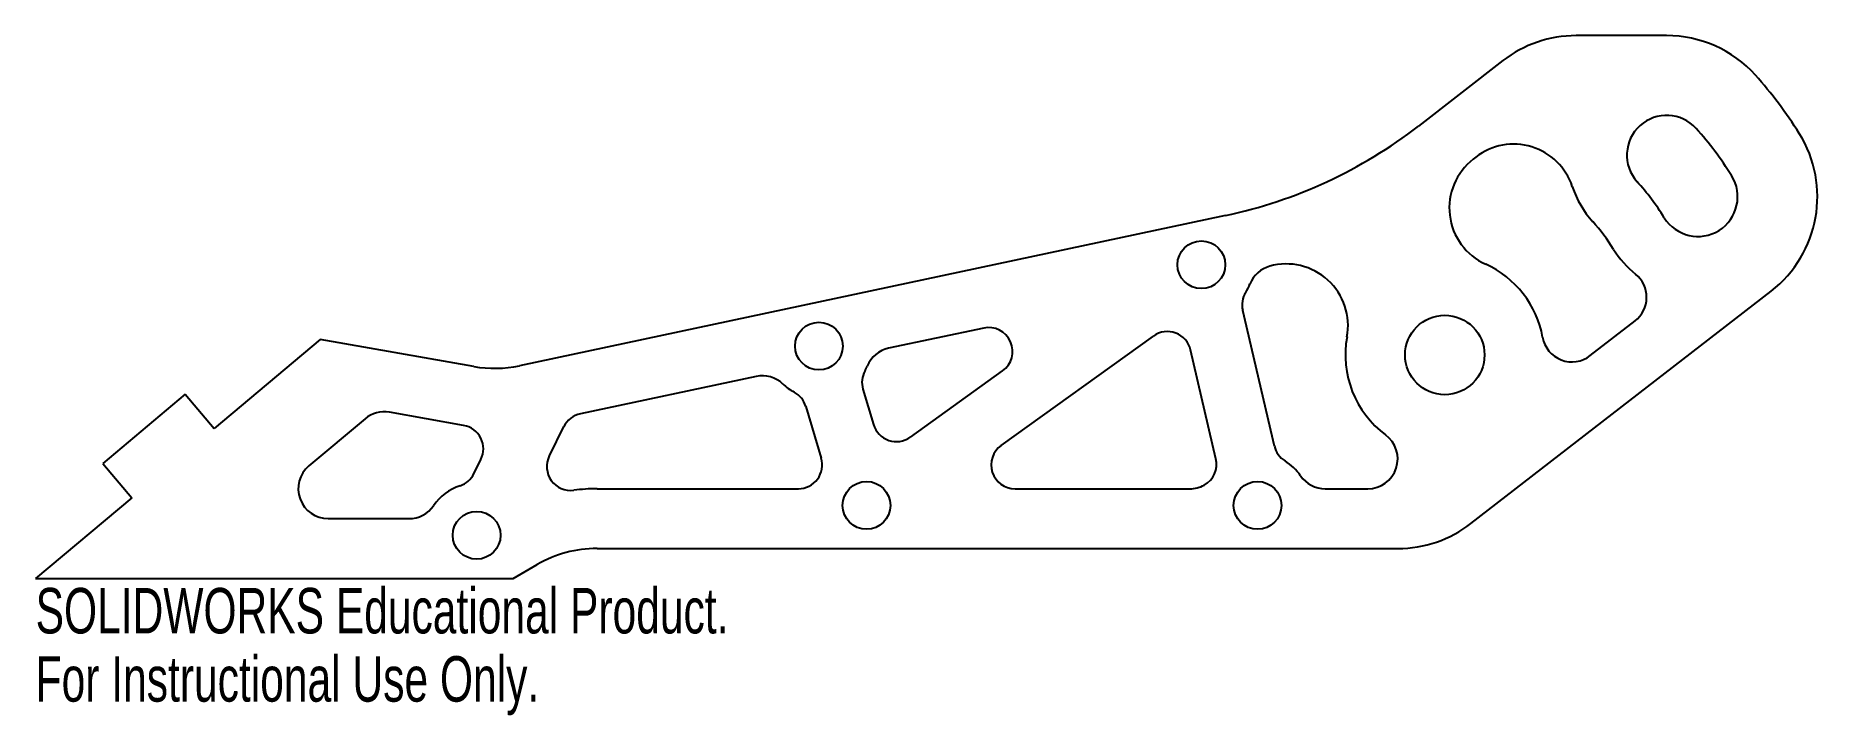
# Model space of a CAD drawing. Header units: inches. Extents: x -14.75 to -7.29, y -2.28 to 0.56.
import ezdxf

# ---------------------------------------------------------------- set-up
doc = ezdxf.new("R2010")
doc.units = ezdxf.units.IN
doc.header["$MEASUREMENT"] = 0
doc.styles.add('SLDTEXTSTYLE0', font='TXT', dxfattribs={"width": 0.7})

msp = doc.modelspace()

# ---------------------------------------------------------------- linework, layer by layer
at = {"color": 7, "linetype": 'Continuous', "lineweight": 25}
for p, q in [((-7.9211, 0.5614), (-8.3003, 0.5614)), ((-8.6064, 0.4568), (-8.9601, 0.183)), ((-8.7197, 0.0529), (-8.7306, 0.0446)), ((-9.7684, -0.1917), (-12.7246, -0.82)), ((-8.7403, -1.4804), (-7.4839, -0.508)), ((-9.5635, -1.1563), (-9.696, -0.589)), ((-10.7804, -0.6624), (-11.1788, -0.747)), ((-8.2408, -0.7777), (-8.0534, -0.6326)), ((-13.5582, -0.71), (-14.0031, -1.0833)), ((-12.9154, -0.8234), (-13.5582, -0.71)), ((-10.7077, -1.1538), (-10.0698, -0.6957)), ((-9.8079, -1.2092), (-9.9141, -0.7541)), ((-11.7332, -0.8649), (-12.4693, -1.0214)), ((-11.0876, -1.1189), (-10.7013, -0.8414)), ((-14.1236, -0.9396), (-14.4683, -1.2289)), ((-14.1236, -0.9396), (-14.0031, -1.0833)), ((-11.286, -0.9184), (-11.2418, -1.0663)), ((-13.3708, -1.0422), (-13.6056, -1.2392)), ((-12.9588, -1.0696), (-13.2688, -1.0149)), ((-11.5255, -0.99), (-11.4608, -1.2064)), ((-12.5991, -1.1977), (-12.5381, -1.0747)), ((-14.4683, -1.2289), (-14.3478, -1.3725)), ((-12.915, -1.2718), (-12.8857, -1.2127)), ((-12.3995, -1.335), (-11.5566, -1.335)), ((-10.6493, -1.335), (-9.9173, -1.335)), ((-9.3505, -1.335), (-9.1721, -1.335)), ((-14.3478, -1.3725), (-14.75, -1.71)), ((-13.5252, -1.46), (-13.1869, -1.46)), ((-12.3995, -1.585), (-9.0463, -1.585)), ((-14.75, -1.71), (-12.75, -1.71)), ((-12.75, -1.71), (-12.6495, -1.652))]:
    msp.add_line(p, q, dxfattribs=at)
for centre, radius in [((-9.869, -0.3975), 0.1), ((-11.4704, -0.7379), 0.1), ((-8.85, -0.775), 0.1663), ((-11.2711, -1.4046), 0.1), ((-9.6339, -1.4046), 0.1), ((-12.9035, -1.5296), 0.1)]:
    msp.add_circle(centre, radius, dxfattribs=at)
for centre, radius, start, end in [((-8.3003, 0.0614), 0.5, 90, 127.73917), ((-7.9211, 0.0614), 0.5, 42, 90), ((-8.85, -0.775), 1.75, 32, 42), ((-7.9211, 0.0614), 0.1663, 42, 222), ((-10.1843, 1.7646), 2, 282, 307.73917), ((-8.85, -0.775), 1.4163, 32, 42), ((-7.7899, -0.1126), 0.5, 307.73917, 32), ((-8.5614, -0.1515), 0.2586, 18.39538, 127.73917), ((-8.5723, -0.1599), 0.2586, 127.73917, 245.69911), ((-7.9211, 0.0614), 0.4163, 198.39538, 222), ((-8.85, -0.775), 1.0837, 32, 42), ((-7.7899, -0.1126), 0.1663, 212, 32), ((-8.85, -0.775), 0.8338, 32, 42), ((-7.7899, -0.1126), 0.4163, 212, 231.092), ((-9.5494, -0.524), 0.125, 105.50486, 158.4185), ((-9.5137, -0.6527), 0.2586, 349.55806, 105.50486), ((-8.85, -0.775), 0.4163, 10.22979, 65.69911), ((-8.1299, -0.5338), 0.125, 307.73917, 51.092), ((-9.5986, -0.5662), 0.1, 148.04298, 193.14211), ((-9.869, -0.3975), 0.2188, 328.04298, 338.4185), ((-10.7596, -0.7602), 0.1, 305.68858, 102), ((-10.0115, -0.7769), 0.1, 13.14211, 125.68858), ((-8.85, -0.775), 0.4162, 169.55806, 233.48443), ((-8.3174, -0.6789), 0.125, 190.22979, 307.73917), ((-12.8285, -0.331), 0.5, 260, 282), ((-11.1528, -0.8693), 0.125, 102, 157.5251), ((-11.7072, -0.9872), 0.125, 46.4749, 102), ((-11.1902, -0.8898), 0.1, 151.54912, 196.64824), ((-11.4704, -0.7379), 0.2187, 331.54912, 337.5251), ((-11.4704, -0.7379), 0.2187, 226.4749, 241.74737), ((-11.6213, -1.0187), 0.1, 16.64824, 61.74737), ((-13.2905, -1.138), 0.125, 80, 130), ((-12.4485, -1.1192), 0.1, 102, 153.59216), ((-12.8285, -0.331), 0.75, 260, 260.059), ((-12.9753, -1.1682), 0.1, 333.59216, 80.059), ((-11.146, -1.0377), 0.1, 196.64824, 305.68858), ((-9.1721, -1.21), 0.125, 270, 53.48443), ((-10.6493, -1.235), 0.1, 125.68858, 270), ((-9.4661, -1.1336), 0.1, 193.14211, 238.24123), ((-13.5252, -1.335), 0.125, 130, 270), ((-12.5096, -1.2422), 0.1, 153.59216, 277.43894), ((-11.5566, -1.235), 0.1, 270, 16.64824), ((-9.9053, -1.2319), 0.1, 298.72563, 13.14211), ((-9.6339, -1.4046), 0.2188, 34.4749, 58.24123), ((-12.9035, -1.5296), 0.2187, 108.49304, 145.5251), ((-13.0046, -1.2273), 0.1, 288.49304, 333.59216), ((-12.3995, -2.085), 0.75, 90, 97.43894), ((-9.9173, -1.21), 0.125, 270, 298.72563), ((-9.3505, -1.21), 0.125, 214.4749, 270), ((-13.1869, -1.335), 0.125, 270, 325.5251), ((-9.0463, -1.085), 0.5, 270, 307.73917), ((-12.3995, -2.085), 0.5, 90, 120)]:
    msp.add_arc(centre, radius, start, end, dxfattribs=at)

# ---------------------------------------------------------------- texts
at = {"color": 7, "linetype": 'Continuous', "char_height": 0.1903, "attachment_point": 1, "style": 'SLDTEXTSTYLE0'}
for s, insert in [('SOLIDWORKS Educational Product.', (-14.75, -1.7501)), ('For Instructional Use Only.', (-14.75, -2.0356))]:
    msp.add_mtext(s, dxfattribs=dict(at, insert=insert))

doc.saveas('drawing.dxf')
